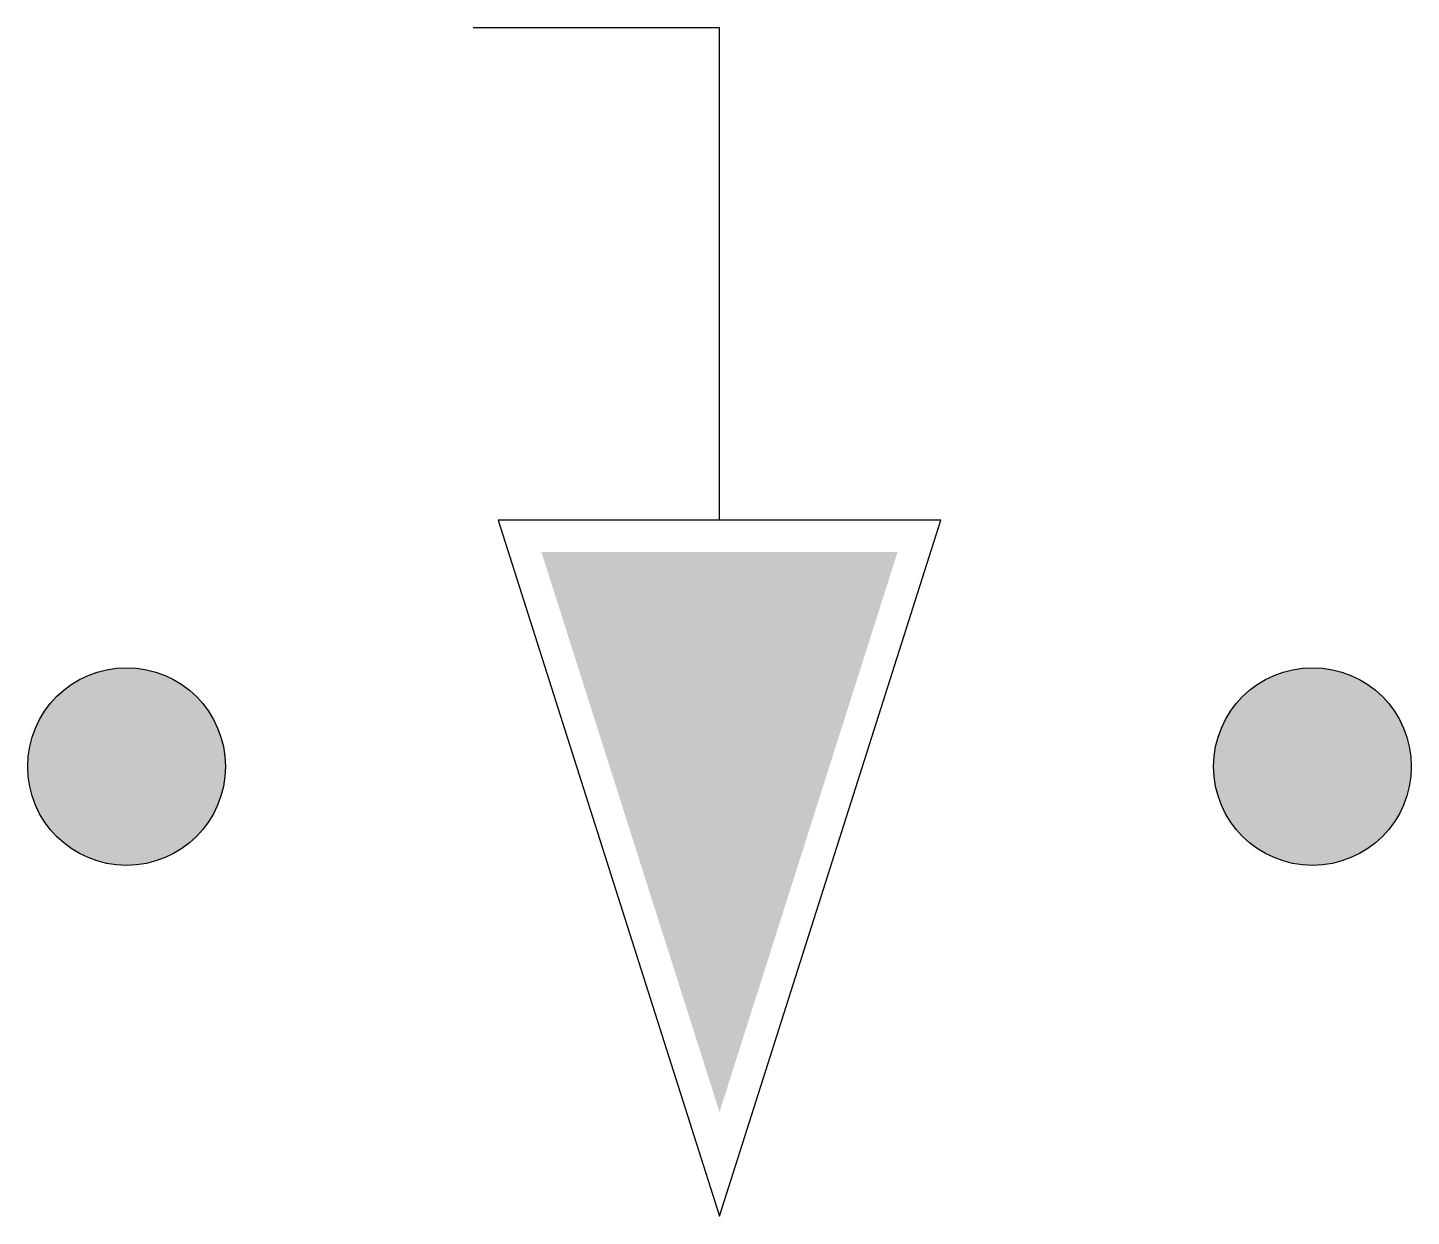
# Model space of a CAD drawing. Header units: millimetres. Extents: x -10150.511 to -10150.073, y 56.158 to 56.533.
import ezdxf

# ---------------------------------------------------------------- set-up
doc = ezdxf.new("R2010")
doc.units = ezdxf.units.MM
doc.header["$LTSCALE"] = 10
doc.layers.add('tub_bloqueios', color=2, linetype='Continuous')

msp = doc.modelspace()

# ---------------------------------------------------------------- hatches: boundary and pattern name
at = {"layer": 'tub_bloqueios'}
h = msp.add_hatch(color=1, dxfattribs=at)
edge = h.paths.add_edge_path()
edge.add_arc((-10150.47947, 56.2999), 0.03125, 0, 360)
h = msp.add_hatch(color=1, dxfattribs=at)
edge = h.paths.add_edge_path()
edge.add_arc((-10150.10447, 56.2999), 0.03125, 0, 360)

# ---------------------------------------------------------------- linework, layer by layer
for p, q in [((-10150.29197, 56.53343), (-10150.36982, 56.53343)), ((-10150.29197, 56.37774), (-10150.29197, 56.53343))]:
    msp.add_line(p, q, dxfattribs=at)
msp.add_lwpolyline([(-10150.22197, 56.37774), (-10150.36197, 56.37774), (-10150.29197, 56.15774)], close=True, dxfattribs=at)
for centre in [(-10150.47947, 56.2999), (-10150.10447, 56.2999)]:
    msp.add_circle(centre, 0.03125, dxfattribs=at)
at = {"layer": 'tub_bloqueios', "color": 1}
msp.add_solid([(-10150.3483, 56.36774), (-10150.23565, 56.36774), (-10150.29197, 56.19072)], dxfattribs=at)

doc.saveas('drawing.dxf')
